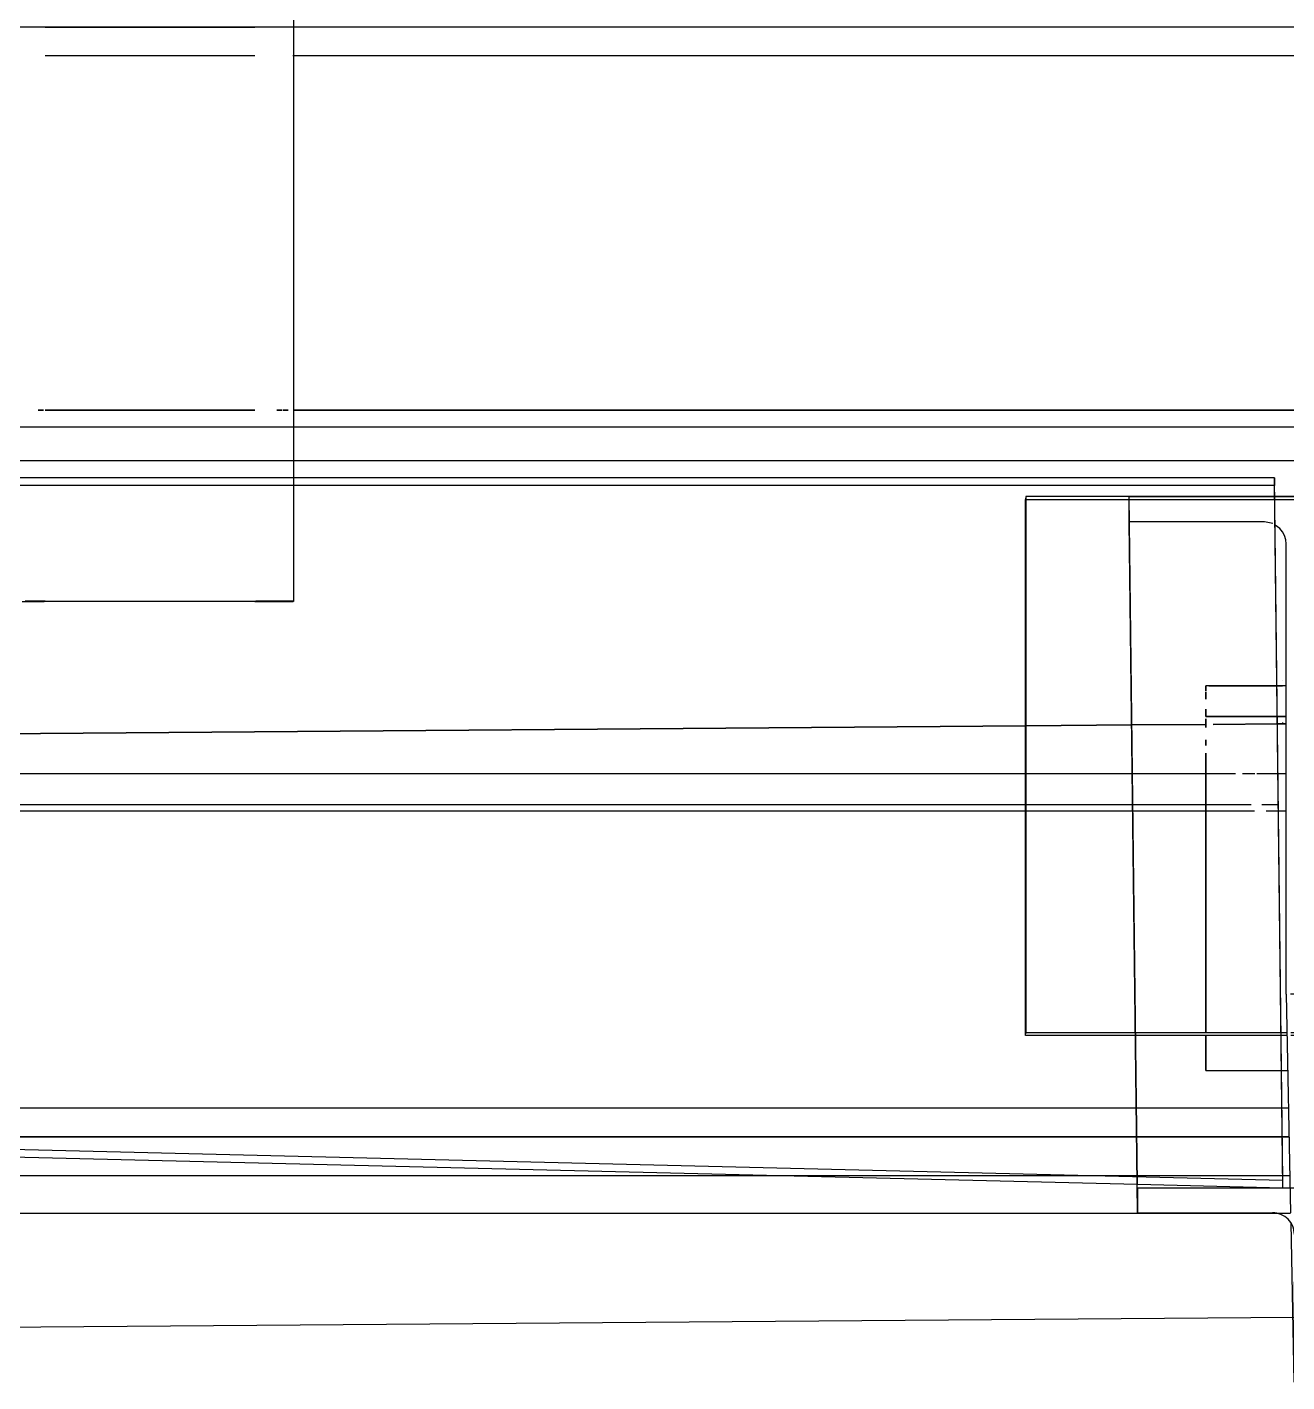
# Model space of a CAD drawing. Header units: metres. Extents: x -354 to -91, y 3 to 562.
# Drawn here: x -273.94 to -273.282, y 543.746 to 544.454 of the extents above; entities that cross this region are included whole.
import ezdxf

# ---------------------------------------------------------------- set-up
doc = ezdxf.new("R2010")
doc.units = ezdxf.units.M
doc.layers.add('A-GENM', color=7, linetype='Continuous', lineweight=25)

# ---------------------------------------------------------------- blocks, each defined once
blk = doc.blocks.new('T2DPAA-T2D-C3S-RW-M2D-100010_dwg-40802999-DRG-2873034 - CONSTRUCTION SEQUENCE STAGE A8')
at = {"color": 254, "lineweight": 25, "true_color": 0xd0d0d0}
for p, q in [((47.17253, -582.26434), (47.40882, -583.15348)), ((47.40882, -583.15348), (47.42318, -583.2075)), ((47.42318, -583.2075), (47.43298, -583.24437)), ((47.43298, -583.24437), (47.43906, -583.26723)), ((47.44048, -583.27257), (47.44271, -583.28099))]:
    blk.add_line(p, q, dxfattribs=at)
blk = doc.blocks.new('T2DPAA-T2D-PWC-RW-M2D-100010_RoadDesign_rvt-1-DRG-2873034 - CONSTRUCTION SEQUENCE STAGE A8')
at = {"color": 254, "lineweight": 25, "true_color": 0xd0d0d0, "rotation": 75.11694444444437}
blk.add_blockref('T2DPAA-T2D-C3S-RW-M2D-100010_dwg-40802999-DRG-2873034 - CONSTRUCTION SEQUENCE STAGE A8', (-1722.33704, 648.01046), dxfattribs=at)
blk = doc.blocks.new('T2D Feature Wall Adaptive V6 - 1_320 Slope-67391532-DRG-2873034 - CONSTRUCTION SEQUENCE STAGE A8')
at = {"layer": 'A-GENM', "color": 253, "true_color": 0xa3a3a3}
for p, q in [((-0.2, -0.63681), (-0.2, 0.30468)), ((-0.21942, 0.29803), (-0.21946, -0.89293)), ((-0.00946, -0.75465), (-0.00942, 0.16535)), ((0.01, -0.75465), (0.01, 0.00364)), ((-0.2, -0.7987), (-0.2, -0.63681)), ((-0.00946, -0.81059), (-0.00946, -0.75465)), ((0.01, -0.81036), (0.01, -0.75465)), ((-0.2, -0.81284), (-0.2, -0.7987)), ((-0.2, -0.88887), (-0.2, -0.81284)), ((-0.00946, -0.8487), (-0.00946, -0.81059)), ((0.01, -0.8487), (0.01, -0.81036)), ((-0.00946, -0.87413), (-0.00946, -0.8487)), ((0.01, -0.86414), (0.01, -0.8487)), ((0.01, -0.87429), (0.01, -0.86774)), ((0.01, -0.88641), (0.01, -0.87531)), ((-0.00946, -0.88663), (-0.00946, -0.88008)), ((-0.2, -0.89254), (-0.2, -0.88887)), ((-0.00946, -0.89065), (-0.00946, -0.88663)), ((0.01, -0.89065), (0.01, -0.88641))]:
    blk.add_line(p, q, dxfattribs=at)
blk = doc.blocks.new('Adaptive point Fascia Panel Bracket - Type T04-V2-DRG-2873034 - CONSTRUCTION SEQUENCE STAGE A8')
at = {"layer": 'A-GENM', "color": 253, "true_color": 0xa3a3a3}
for p, q in [((-1146.4763, 544.1095), (-1146.47628, 544.10957)), ((-1146.4763, 544.10705), (-1146.4763, 544.1095)), ((-1146.43912, 544.1095), (-1146.4763, 544.1095)), ((-1146.4763, 544.10264), (-1146.4763, 544.10639)), ((-1146.47628, 544.1095), (-1146.47628, 544.10705)), ((-1146.47628, 544.10639), (-1146.47628, 544.10265)), ((-1146.47486, 544.10957), (-1146.43912, 544.10957)), ((-1146.43912, 544.10957), (-1146.4363, 544.10957)), ((-1146.43434, 544.1095), (-1146.43912, 544.1095)), ((-1146.43629, 544.11255), (-1146.4363, 544.11251)), ((-1146.4363, 544.10951), (-1146.43629, 544.10955)), ((-1146.4763, 544.0935), (-1146.4763, 544.09745)), ((-1146.47628, 544.09357), (-1146.4763, 544.0935)), ((-1146.4763, 544.0935), (-1146.43893, 544.0935)), ((-1146.47629, 544.09365), (-1146.47628, 544.0936)), ((-1146.47629, 544.09365), (-1146.43893, 544.09365)), ((-1146.47629, 544.08785), (-1146.47629, 544.09228)), ((-1146.47628, 544.09745), (-1146.47628, 544.09365)), ((-1146.47628, 544.09228), (-1146.47628, 544.08785)), ((-1146.43893, 544.0936), (-1146.47624, 544.0936)), ((-1146.47621, 544.09357), (-1146.43893, 544.09357)), ((-1146.43893, 544.09365), (-1146.43434, 544.09365)), ((-1146.43434, 544.0936), (-1146.43893, 544.0936)), ((-1146.43893, 544.09357), (-1146.43434, 544.09357)), ((-1146.43893, 544.0935), (-1146.43434, 544.0935)), ((-1146.43629, 544.09355), (-1146.4363, 544.09351)), ((-1146.43629, 544.09055), (-1146.4363, 544.09051)), ((-1146.47629, 544.07843), (-1146.47629, 544.0813)), ((-1146.47628, 544.0813), (-1146.47628, 544.07843)), ((-1146.47629, 543.92848), (-1146.47629, 544.07434)), ((-1146.47628, 544.07434), (-1146.47628, 543.92848)), ((-1146.47629, 543.90865), (-1146.47629, 543.92699)), ((-1146.47628, 543.92699), (-1146.47628, 543.90865)), ((-1146.47628, 543.9086), (-1146.47629, 543.90865)), ((-1146.47629, 543.90865), (-1146.43676, 543.90865)), ((-1146.47628, 543.9086), (-1146.43676, 543.9086)), ((-1146.43676, 543.90865), (-1146.43354, 543.90865)), ((-1146.43676, 543.9086), (-1146.43354, 543.9086))]:
    blk.add_line(p, q, dxfattribs=at)
blk = doc.blocks.new('StitchPour_RS36A_04 - StitchPour_RS36A_04-60468323-DRG-2873034 - CONSTRUCTION SEQUENCE STAGE A8')
at = {"layer": 'A-GENM', "color": 253, "true_color": 0xa3a3a3}
for points in [[(131.88197, 47.24369), (131.68892, 47.97008), (131.49587, 48.69647), (131.30283, 49.42286)], [(131.56362, 48.44155), (131.573, 48.40625), (131.58239, 48.37095), (131.59177, 48.33565)]]:
    blk.add_open_spline(points, degree=3, dxfattribs=at)
blk = doc.blocks.new('PLATE ph - PLATE ph-V55-DRG-2873034 - CONSTRUCTION SEQUENCE STAGE A8')
at = {"layer": 'A-GENM', "color": 253, "true_color": 0xa3a3a3}
for p, q in [((-1146.57034, 544.20838), (-1146.57043, 544.20689)), ((-1146.57043, 543.92699), (-1146.57043, 544.20689)), ((-1146.44028, 544.20838), (-1146.57034, 544.20838)), ((-1146.57034, 544.20838), (-1146.57034, 543.92849)), ((-1146.57034, 544.20689), (-1146.51632, 544.20689)), ((-1146.51632, 544.20689), (-1146.44026, 544.20688)), ((-1146.29034, 544.20837), (-1146.44028, 544.20838)), ((-1146.44026, 544.20688), (-1146.34432, 544.20688)), ((-1146.34432, 544.20688), (-1146.29043, 544.20688)), ((-1146.29043, 544.20688), (-1146.29034, 544.20837)), ((-1146.29043, 544.20688), (-1146.29043, 543.92847)), ((-1146.29034, 543.92847), (-1146.29034, 544.20837)), ((-1146.57043, 543.92699), (-1146.57034, 543.92849)), ((-1146.51301, 543.92699), (-1146.57043, 543.92699)), ((-1146.57034, 543.92849), (-1146.51303, 543.92848)), ((-1146.51303, 543.92848), (-1146.437, 543.92848)), ((-1146.43698, 543.92699), (-1146.51301, 543.92699)), ((-1146.437, 543.92848), (-1146.43434, 543.92848)), ((-1146.43391, 543.92699), (-1146.43698, 543.92699)), ((-1146.43198, 543.92848), (-1146.34103, 543.92848)), ((-1146.34101, 543.92698), (-1146.43197, 543.92699)), ((-1146.34103, 543.92848), (-1146.29034, 543.92847)), ((-1146.29043, 543.92698), (-1146.34101, 543.92698)), ((-1146.29034, 543.92847), (-1146.29043, 543.92698))]:
    blk.add_line(p, q, dxfattribs=at)
blk = doc.blocks.new('SCR_NE_1 - SCR_NE_1-66993711-DRG-2873034 - CONSTRUCTION SEQUENCE STAGE A8')
at = {"layer": 'A-GENM', "color": 253, "true_color": 0xa3a3a3}
for p, q in [((0.09001, 0.00396), (-1.08996, 0.00388)), ((-1.08996, 0.00388), (-1.08586, -0.33407)), ((-1.08996, -0.00007), (-1.08996, 0.00388)), ((0.09001, 0), (-1.08991, -0.00007)), ((0.09433, -0.36286), (0.09001, 0.00396)), ((0.09001, 0.00396), (0.09001, 0)), ((0.09433, -0.36681), (0.09001, 0)), ((-1.08996, -0.00007), (-1.08989, -0.00593)), ((-1.08989, -0.00595), (-1.0859, -0.33407)), ((-1.0859, -0.33407), (-1.08586, -0.33777)), ((-1.08586, -0.33407), (0.09433, -0.36286)), ((-1.08586, -0.33407), (-1.08586, -0.33802)), ((-1.08586, -0.33802), (0.01833, -0.36496)), ((0.01833, -0.36496), (0.09433, -0.36681)), ((0.09433, -0.36681), (0.09433, -0.36286))]:
    blk.add_line(p, q, dxfattribs=at)
blk = doc.blocks.new('POST_2460_1C_360UB - 1C-68560609-DRG-2873034 - CONSTRUCTION SEQUENCE STAGE A8')
at = {"layer": 'A-GENM', "color": 253, "true_color": 0xa3a3a3}
for p, q in [((-1146.51634, 544.19519), (-1146.51634, 544.20838)), ((-1146.51634, 544.20838), (-1146.44028, 544.20838)), ((-1146.51209, 543.84929), (-1146.51634, 544.20838)), ((-1146.44028, 544.20838), (-1146.34434, 544.20837)), ((-1146.34434, 544.20837), (-1146.34434, 544.19518)), ((-1146.34434, 544.20837), (-1146.34007, 543.84718)), ((-1146.51225, 543.8493), (-1146.51634, 544.19519)), ((-1146.44574, 544.19518), (-1146.51618, 544.19519)), ((-1146.44134, 544.19429), (-1146.44574, 544.19518)), ((-1146.43764, 544.19176), (-1146.44011, 544.19344)), ((-1146.43623, 544.18999), (-1146.43764, 544.19176)), ((-1146.42303, 544.19176), (-1146.42445, 544.18999)), ((-1146.41933, 544.19429), (-1146.42303, 544.19176)), ((-1146.41494, 544.19518), (-1146.41933, 544.19429)), ((-1146.34434, 544.19518), (-1146.41494, 544.19518)), ((-1146.34023, 543.84718), (-1146.34434, 544.19518)), ((-1146.43519, 544.18801), (-1146.43623, 544.18999)), ((-1146.43455, 544.18586), (-1146.43519, 544.18801)), ((-1146.43434, 544.18375), (-1146.43455, 544.18586)), ((-1146.42612, 544.18586), (-1146.42634, 544.18361)), ((-1146.42548, 544.18801), (-1146.42612, 544.18586)), ((-1146.42445, 544.18999), (-1146.42548, 544.18801)), ((-1146.43434, 544.18361), (-1146.43434, 544.18375)), ((-1146.43434, 543.94847), (-1146.43434, 544.18361)), ((-1146.42634, 544.18361), (-1146.42634, 543.94847)), ((-1146.43434, 543.94847), (-1146.43206, 543.83433)), ((-1146.42634, 543.94847), (-1146.43217, 543.94847)), ((-1146.42409, 543.83603), (-1146.42634, 543.94847)), ((-1146.51207, 543.83433), (-1146.51225, 543.8493)), ((-1146.34007, 543.84718), (-1146.51207, 543.84719)), ((-1146.51207, 543.84719), (-1146.51207, 543.83433)), ((-1146.34007, 543.83432), (-1146.34022, 543.84715)), ((-1146.34007, 543.83432), (-1146.34007, 543.84718)), ((-1146.51207, 543.83433), (-1146.44147, 543.83433)), ((-1146.41067, 543.83433), (-1146.34007, 543.83432)), ((-1146.43196, 543.82915), (-1146.4303, 543.74606)), ((-1146.43008, 543.82246), (-1146.43022, 543.77426)), ((-1146.43008, 543.82305), (-1146.43008, 543.82246)), ((-1146.43008, 543.82246), (-1146.42208, 543.82246)), ((-1146.4223, 543.74606), (-1146.42382, 543.82246)), ((-1146.42222, 543.77425), (-1146.42208, 543.82246)), ((-1146.42208, 543.82246), (-1146.42208, 543.82305)), ((-1146.43022, 543.77426), (-1146.4303, 543.74606)), ((-1146.4223, 543.74606), (-1146.42222, 543.77425)), ((-1146.4303, 543.74606), (-1146.4223, 543.74606))]:
    blk.add_line(p, q, dxfattribs=at)
for centre, start_param, end_param in [((-1146.44148, 543.82305), 6.271193, 7.84199), ((-1146.41068, 543.82305), 1.558804, 3.129601)]:
    blk.add_ellipse(centre, major_axis=(0.0114, 0.00013), ratio=0.989161, start_param=start_param, end_param=end_param, dxfattribs=at)
blk = doc.blocks.new('Barrier-Precast-MPB-03-B - Typical-68654142-DRG-2873034 - CONSTRUCTION SEQUENCE STAGE A8')
at = {"layer": 'A-GENM', "color": 253, "true_color": 0xa3a3a3}
for p, q in [((-0.22662, -0.59749), (-0.22645, 2.53909)), ((-0.20902, -0.59747), (-0.20885, 2.53909)), ((-0.00003, -0.59539), (0.00014, 2.53908)), ((-0.56459, 0.07466), (-0.56454, 1.10556)), ((-0.56459, 0.07466), (-0.56453, 1.10556)), ((-0.57953, 1.08524), (-0.57959, 0.07448)), ((-0.57959, 0.07448), (-0.57953, 1.08524)), ((-0.01497, 0.535), (-0.01496, 0.64458)), ((0.00003, 0.535), (0.00004, 0.64458)), ((-0.01503, -0.59419), (-0.01497, 0.5152)), ((-0.00003, -0.59422), (0.00003, 0.51519)), ((-0.57959, 0.07448), (-0.57959, -0.00155)), ((-0.57959, -0.00155), (-0.57959, 0.07448)), ((-0.5646, -0.00137), (-0.56459, 0.07466)), ((-0.56459, -0.00137), (-0.56459, 0.07466)), ((-0.57959, -0.00155), (-0.57959, -0.00505)), ((-0.57959, -0.00505), (-0.57959, -0.00155)), ((-0.5646, -0.00475), (-0.5646, -0.00137)), ((-0.56459, -0.00475), (-0.56459, -0.00137))]:
    blk.add_line(p, q, dxfattribs=at)
blk = doc.blocks.new('Barrier-Bracket-Assembly-Type02 - bracket-67298821-DRG-2873034 - CONSTRUCTION SEQUENCE STAGE A8')
at = {"layer": 'A-GENM', "color": 253, "true_color": 0xa3a3a3}
for p, q in [((-1146.95255, 544.4536), (-1146.95255, 544.72871)), ((-1146.95255, 544.2182), (-1146.95255, 544.4536)), ((-1146.95255, 544.15374), (-1146.95255, 544.2182)), ((-1146.97295, 544.15363), (-1147.08294, 544.15363)), ((-1146.97294, 544.15363), (-1147.08294, 544.15363)), ((-1147.08251, 544.15375), (-1146.97251, 544.15375)), ((-1147.08251, 544.15375), (-1146.97253, 544.15375)), ((-1146.96055, 544.15374), (-1146.96092, 544.15364)), ((-1146.95255, 544.15374), (-1146.95292, 544.15364))]:
    blk.add_line(p, q, dxfattribs=at)
for centre, major_axis, start_param, end_param in [((-1147.08292, 544.15364), (0.012, 0), 3.40163, 4.448827), ((-1147.08255, 544.15374), (0.012, 0), 2.354432, 2.616232), ((-1147.08255, 544.15374), (0.02, 0), 1.569034, 2.092633), ((-1147.08292, 544.15364), (0.02, 0), 4.270144, 4.404948), ((-1147.08255, 544.15374), (0.012, 0), 2.092633, 2.354432), ((-1147.08292, 544.15364), (0.02, 0), 4.55426, 4.710627), ((-1147.08292, 544.15364), (0.012, 0), 4.448827, 4.710627), ((-1147.08255, 544.15374), (0.012, 0), 1.569034, 1.830834), ((-1146.97292, 544.15364), (0.02, 0), 4.71134, 4.868419), ((-1146.97292, 544.15364), (0.012, 0), 4.710627, 5.234226), ((-1146.97255, 544.15374), (0.02, 0), 1.045435, 1.569034), ((-1146.97255, 544.15374), (0.012, 0), 1.307235, 1.567846), ((-1146.97292, 544.15364), (0.012, 0), 5.234226, 6.281423), ((-1146.97292, 544.15364), (0.02, 0), 5.017948, 5.152919), ((-1146.97255, 544.15374), (0.012, 0), 0.783636, 1.045435), ((-1146.97255, 544.15374), (0.012, 0), 0.521837, 0.783636), ((-1146.97255, 544.15374), (0.02, 0), 0.783636, 1.045435), ((-1146.97255, 544.15374), (0.012, 0), 0.260037, 0.521837), ((-1146.97292, 544.15364), (0.02, 0), 5.336235, 6.019624), ((-1146.97255, 544.15374), (0.012, 0), 0, 0.260037), ((-1146.97255, 544.15374), (0.02, 0), 0, 0.783636), ((-1146.97292, 544.15364), (0.02, 0), 6.019624, 6.281423)]:
    blk.add_ellipse(centre, major_axis=major_axis, ratio=0.000483, start_param=start_param, end_param=end_param, dxfattribs=at)
blk = doc.blocks.new('T2DPAA-T2D-C3S-RS-M3D-100334_rvt-1-DRG-2873034 - CONSTRUCTION SEQUENCE STAGE A8')
at = {"layer": 'A-GENM', "color": 253, "true_color": 0xa3a3a3}
for p, q in [((-1146.57034, 544.0887), (-1147.49034, 544.08151)), ((-1147.49034, 544.08151), (-1146.57034, 544.0887)), ((-1146.51493, 544.08914), (-1146.57034, 544.0887)), ((-1146.57034, 544.0887), (-1146.51493, 544.08914)), ((-1146.47629, 544.08944), (-1146.51493, 544.08914)), ((-1146.51493, 544.08914), (-1146.47629, 544.08944)), ((-1146.43889, 544.08973), (-1146.47258, 544.08947)), ((-1146.47258, 544.08947), (-1146.43889, 544.08973)), ((-1146.43434, 544.08977), (-1146.43889, 544.08973)), ((-1146.43889, 544.08973), (-1146.43434, 544.08977)), ((-1148.97702, 543.75995), (-1146.4302, 543.77988)), ((-1148.97702, 543.75995), (-1146.4302, 543.77988))]:
    blk.add_line(p, q, dxfattribs=at)
at = {"layer": 'A-GENM', "color": 9, "true_color": 0xbebebe}
for points in [[(-1147.08336, 544.2536), (-1147.08425, 544.2536), (-1147.08515, 544.2536), (-1147.08605, 544.2536)], [(-1146.97294, 544.2536), (-1147.00947, 544.2536), (-1147.04599, 544.2536), (-1147.08252, 544.2536)], [(-1146.95868, 544.2536), (-1146.95962, 544.2536), (-1146.96056, 544.2536), (-1146.9615, 544.2536)], [(-1146.95551, 544.2536), (-1146.95638, 544.2536), (-1146.95725, 544.2536), (-1146.95812, 544.2536)], [(-1145.84307, 544.2536), (-1146.21293, 544.2536), (-1146.58278, 544.2536), (-1146.95264, 544.2536)]]:
    blk.add_open_spline(points, degree=3, dxfattribs=at)
at = {"layer": 'A-GENM', "color": 253, "true_color": 0xa3a3a3}
for points in [[(-1147.08605, 544.2536), (-1147.08515, 544.2536), (-1147.08425, 544.2536), (-1147.08336, 544.2536)], [(-1147.08252, 544.2536), (-1147.04599, 544.2536), (-1147.00947, 544.2536), (-1146.97294, 544.2536)], [(-1146.9615, 544.2536), (-1146.96056, 544.2536), (-1146.95962, 544.2536), (-1146.95868, 544.2536)], [(-1146.95812, 544.2536), (-1146.95725, 544.2536), (-1146.95638, 544.2536), (-1146.95551, 544.2536)], [(-1146.95264, 544.2536), (-1146.58278, 544.2536), (-1146.21293, 544.2536), (-1145.84307, 544.2536)]]:
    blk.add_open_spline(points, degree=3, dxfattribs=at)
at = {"layer": 'A-GENM', "color": 253, "lineweight": 25, "true_color": 0xa3a3a3}
for name, p, rotation in [('StitchPour_RS36A_04 - StitchPour_RS36A_04-60468323-DRG-2873034 - CONSTRUCTION SEQUENCE STAGE A8', (-1134.0578, 404.8616), 75.11694444444437), ('Barrier-Precast-MPB-03-B - Typical-68654142-DRG-2873034 - CONSTRUCTION SEQUENCE STAGE A8', (-1146.43794, 544.4536), 90.00318263021131), ('SCR_NE_1 - SCR_NE_1-66993711-DRG-2873034 - CONSTRUCTION SEQUENCE STAGE A8', (-1146.53041, 544.21425), 359.997361898424), ('T2D Feature Wall Adaptive V6 - 1_320 Slope-67391532-DRG-2873034 - CONSTRUCTION SEQUENCE STAGE A8', (-1147.32499, 544.0536), 90.0000347859408)]:
    blk.add_blockref(name, p, dxfattribs=dict(at, rotation=rotation))
for name in ['Barrier-Bracket-Assembly-Type02 - bracket-67298821-DRG-2873034 - CONSTRUCTION SEQUENCE STAGE A8', 'Adaptive point Fascia Panel Bracket - Type T04-V2-DRG-2873034 - CONSTRUCTION SEQUENCE STAGE A8', 'PLATE ph - PLATE ph-V55-DRG-2873034 - CONSTRUCTION SEQUENCE STAGE A8', 'POST_2460_1C_360UB - 1C-68560609-DRG-2873034 - CONSTRUCTION SEQUENCE STAGE A8']:
    blk.add_blockref(name, (0, 0), dxfattribs=at)

msp = doc.modelspace()

# ---------------------------------------------------------------- block references
at = {"lineweight": 5}
for name in ['T2DPAA-T2D-C3S-RS-M3D-100334_rvt-1-DRG-2873034 - CONSTRUCTION SEQUENCE STAGE A8', 'T2DPAA-T2D-PWC-RW-M2D-100010_RoadDesign_rvt-1-DRG-2873034 - CONSTRUCTION SEQUENCE STAGE A8']:
    msp.add_blockref(name, (873.15239, 0), dxfattribs=at)

doc.saveas('drawing.dxf')
